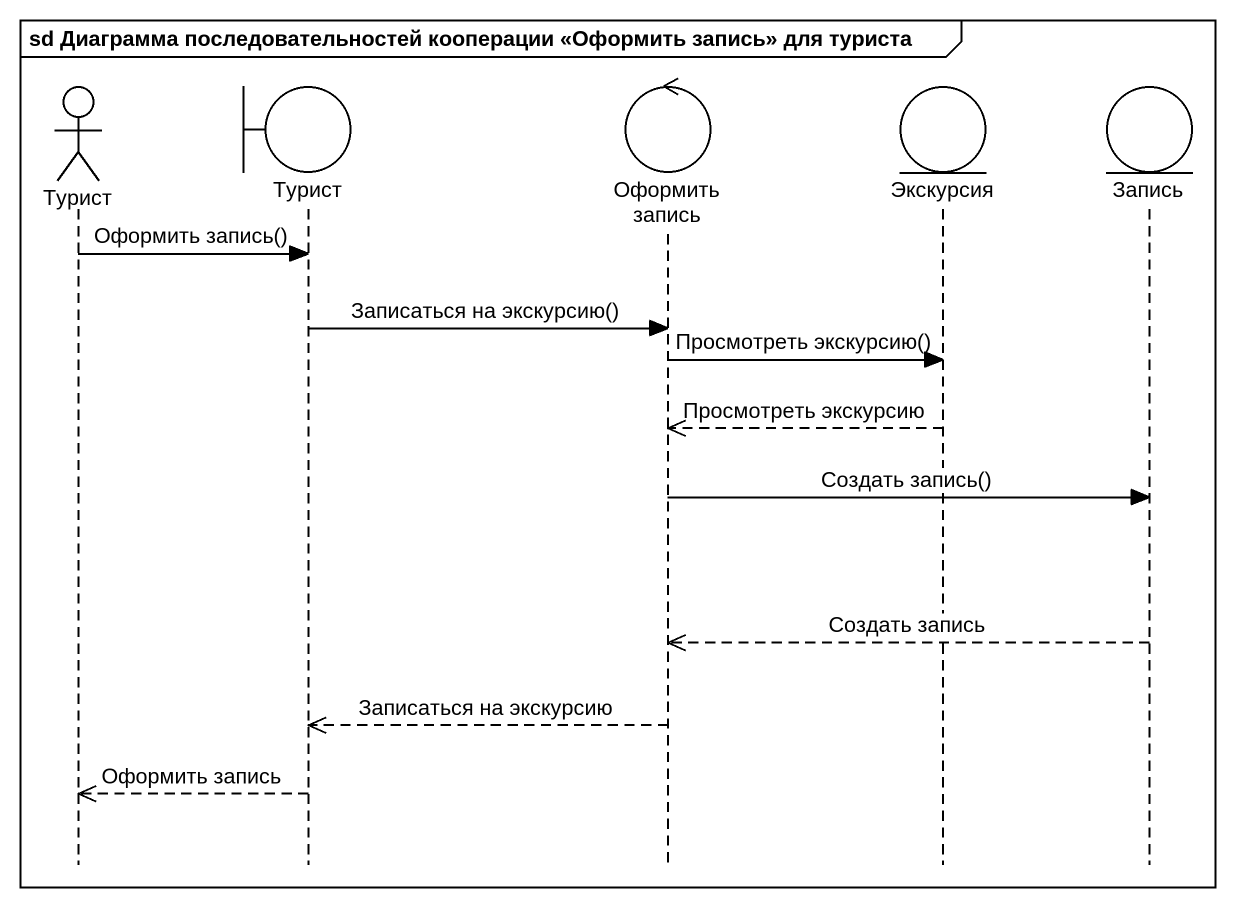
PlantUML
@startuml
mainframe sd Диаграмма последовательностей кооперации <<Оформить запись>> для туриста
hide footbox
actor Турист
boundary "Турист" as Турист_2
control "Оформить запись" as Оформить_запись
entity Экскурсия
entity Запись

Турист -> Турист_2 : Оформить запись()
Турист_2 -> Оформить_запись : Записаться на экскурсию()
Оформить_запись -> Экскурсия : Просмотреть экскурсию()
Экскурсия -->> Оформить_запись : Просмотреть экскурсию
Оформить_запись -> Запись : Создать запись()
Запись -->> Оформить_запись : Создать запись
Оформить_запись -->> Турист_2 : Записаться на экскурсию
Турист_2 -->> Турист : Оформить запись
@enduml
